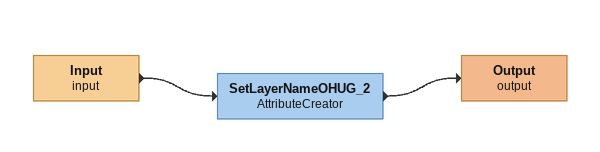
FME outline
Input (input)
    -> SetLayerNameOHUG_2
SetLayerNameOHUG_2: AttributeCreator
    -> Output (output)
Output (output)
